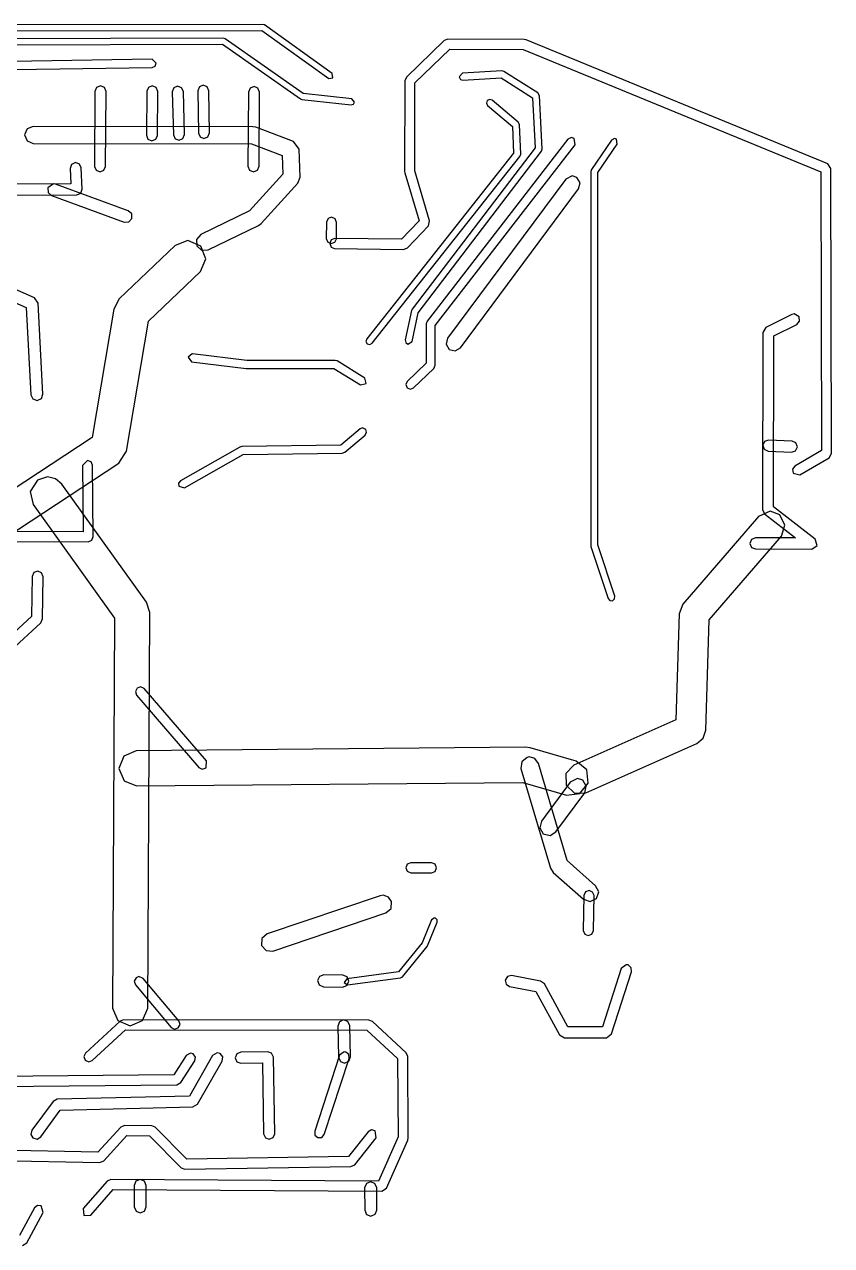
# Model space of a CAD drawing. Extents: x 7 to 219, y 2 to 126.
# Drawn here: x 139 to 219.2, y 3.9 to 125.3 of the extents above; entities that cross this region are included whole.
import ezdxf

# ---------------------------------------------------------------- set-up
doc = ezdxf.new("R2010")
doc.units = 0
doc.layers.add('PistasTop', color=7, linetype='CONTINUOUS')

msp = doc.modelspace()

# ---------------------------------------------------------------- linework, layer by layer
at = {"layer": 'PistasTop', "color": 7}
for p, q in [((162.656, 125.29688), (87.6133, 125.15625)), ((162.832, 125.24023), (162.656, 125.29688)), ((162.656, 125.29688), (162.656, 125.29688)), ((169.557, 120.41406), (162.832, 125.24023)), ((87.666, 124.55664), (162.561, 124.69531)), ((158.74, 123.93164), (89.8164, 123.72656)), ((158.914, 123.87695), (158.74, 123.93164)), ((158.74, 123.93164), (158.74, 123.93164)), ((166.67, 118.42578), (158.914, 123.87695)), ((162.561, 124.69531), (169.207, 119.92773)), ((181.029, 123.82617), (180.68, 123.68555)), ((188.633, 123.79883), (181.029, 123.82617)), ((181.029, 123.82617), (181.029, 123.82617)), ((188.822, 123.76172), (188.633, 123.79883)), ((89.8965, 123.12695), (158.646, 123.33203)), ((158.646, 123.33203), (166.389, 117.89062)), ((180.68, 123.68555), (176.916, 120.06445)), ((177.764, 119.49219), (181.229, 122.82422)), ((181.229, 122.82422), (188.531, 122.80078)), ((188.531, 122.80078), (218.088, 110.6309)), ((218.777, 111.4277), (188.822, 123.76172)), ((151.658, 121.83008), (137.701, 121.61328)), ((152.064, 121.4375), (151.658, 121.83008)), ((151.658, 121.83008), (151.658, 121.83008)), ((151.951, 121.15254), (152.064, 121.4375)), ((137.887, 120.81641), (151.67, 121.03125)), ((151.67, 121.03125), (151.951, 121.15254)), ((169.625, 119.99609), (169.557, 120.41406)), ((182.49, 120.44922), (182.162, 120.08008)), ((186.408, 120.68945), (182.49, 120.44922)), ((186.43, 120.69141), (186.408, 120.68945)), ((186.617, 120.63477), (186.43, 120.69141)), ((186.43, 120.69141), (186.43, 120.69141)), ((189.988, 118.48242), (186.617, 120.63477)), ((146.148, 119.02527), (145.984, 118.63672)), ((146.539, 119.18359), (146.148, 119.02527)), ((146.928, 119.01975), (146.539, 119.18359)), ((146.539, 119.18359), (146.539, 119.18359)), ((147.086, 118.62891), (146.928, 119.01975)), ((151.287, 119.03699), (151.123, 118.64844)), ((151.678, 119.19531), (151.287, 119.03699)), ((152.066, 119.03146), (151.678, 119.19531)), ((151.678, 119.19531), (151.678, 119.19531)), ((152.225, 118.64062), (152.066, 119.03146)), ((153.813, 118.98291), (153.662, 118.58984)), ((154.197, 119.1543), (153.813, 118.98291)), ((154.59, 119.00362), (154.197, 119.1543)), ((154.197, 119.1543), (154.197, 119.1543)), ((154.762, 118.61914), (154.59, 119.00362)), ((156.355, 119.08604), (156.199, 118.69531)), ((156.742, 119.25195), (156.355, 119.08604)), ((157.133, 119.09571), (156.742, 119.25195)), ((156.742, 119.25195), (156.742, 119.25195)), ((157.299, 118.70898), (157.133, 119.09571)), ((161.397, 118.96542), (161.232, 118.57812)), ((161.787, 119.12305), (161.397, 118.96542)), ((162.175, 118.95988), (161.787, 119.12305)), ((161.787, 119.12305), (161.787, 119.12305)), ((162.334, 118.57031), (162.175, 118.95988)), ((169.207, 119.92773), (169.625, 119.99609)), ((176.764, 119.70508), (176.748, 110.6758)), ((176.916, 120.06445), (176.764, 119.70508)), ((177.748, 110.748), (177.764, 119.49219)), ((182.162, 120.08008), (182.28, 119.83908)), ((182.28, 119.83908), (182.533, 119.75195)), ((182.533, 119.75195), (186.338, 119.98438)), ((186.338, 119.98438), (189.459, 117.98828)), ((145.984, 118.63672), (145.943, 111.1914)), ((147.043, 111.1855), (147.086, 118.62891)), ((151.123, 118.64844), (151.09, 114.2754)), ((152.189, 114.2676), (152.225, 118.64062)), ((153.662, 118.58984), (153.779, 114.3184)), ((154.879, 114.3477), (154.762, 118.61914)), ((156.199, 118.69531), (156.252, 114.4961)), ((157.352, 114.5098), (157.299, 118.70898)), ((161.232, 118.57812), (161.18, 111.2031)), ((162.279, 111.1953), (162.334, 118.57031)), ((166.389, 117.89062), (166.529, 117.83789)), ((166.529, 117.83789), (171.441, 117.30859)), ((171.506, 117.90625), (166.67, 118.42578)), ((171.771, 117.57617), (171.506, 117.90625)), ((184.947, 117.72852), (184.865, 117.47293)), ((185.211, 117.85156), (184.947, 117.72852)), ((185.439, 117.76953), (185.211, 117.85156)), ((185.211, 117.85156), (185.211, 117.85156)), ((188.018, 115.5977), (185.439, 117.76953)), ((189.459, 117.98828), (189.703, 113.0293)), ((190.148, 118.20312), (189.988, 118.48242)), ((190.408, 112.9355), (190.148, 118.20312)), ((171.441, 117.30859), (171.662, 117.37388)), ((171.662, 117.37388), (171.771, 117.57617)), ((184.865, 117.47293), (184.988, 117.23438)), ((184.988, 117.23438), (187.449, 115.1602)), ((188.143, 115.3477), (188.018, 115.5977)), ((188.281, 112.418), (188.143, 115.3477)), ((139.232, 114.9177), (138.982, 114.3164)), ((138.982, 114.3164), (139.231, 113.7145)), ((139.834, 115.166), (139.232, 114.9177)), ((161.676, 115.1348), (139.834, 115.166)), ((139.834, 115.166), (139.834, 115.166)), ((151.09, 114.2754), (151.247, 113.8852)), ((152.026, 113.879), (152.189, 114.2676)), ((153.779, 114.3184), (153.951, 113.9339)), ((154.728, 113.9546), (154.879, 114.3477)), ((156.252, 114.4961), (156.418, 114.1094)), ((156.418, 114.1094), (156.809, 113.9531)), ((156.809, 113.9531), (157.195, 114.119)), ((157.195, 114.119), (157.352, 114.5098)), ((161.975, 115.0801), (161.676, 115.1348)), ((165.713, 113.6699), (161.975, 115.0801)), ((187.449, 115.1602), (187.576, 112.5137)), ((139.231, 113.7145), (139.832, 113.4648)), ((139.832, 113.4648), (161.52, 113.4336)), ((151.247, 113.8852), (151.635, 113.7207)), ((151.635, 113.7207), (152.026, 113.879)), ((153.951, 113.9339), (154.344, 113.7832)), ((154.344, 113.7832), (154.728, 113.9546)), ((161.52, 113.4336), (164.586, 112.2793)), ((166.262, 112.9082), (165.713, 113.6699)), ((166.371, 110.123), (166.262, 112.9082)), ((189.703, 113.0293), (177.496, 97.0039)), ((192.965, 113.8848), (178.99, 95.8145)), ((179.795, 95.3848), (193.676, 113.334)), ((190.336, 112.707), (190.408, 112.9355)), ((193.334, 114.0586), (192.965, 113.8848)), ((193.596, 113.9648), (193.334, 114.0586)), ((193.334, 114.0586), (193.334, 114.0586)), ((193.676, 113.334), (193.596, 113.9648)), ((197.293, 113.8047), (195.301, 110.8906)), ((195.941, 110.584), (197.871, 113.4102)), ((197.592, 113.957), (197.293, 113.8047)), ((197.779, 113.8965), (197.592, 113.957)), ((197.592, 113.957), (197.592, 113.957)), ((197.871, 113.4102), (197.779, 113.8965)), ((164.586, 112.2793), (164.658, 110.4062)), ((187.576, 112.5137), (172.979, 94.0527)), ((173.529, 93.6172), (188.207, 112.1836)), ((178.102, 96.6426), (190.336, 112.707)), ((188.207, 112.1836), (188.281, 112.418)), ((143.662, 111.3829), (143.52, 110.9863)), ((143.52, 110.9863), (143.592, 109.457)), ((144.043, 111.5625), (143.662, 111.3829)), ((144.44, 111.4202), (144.043, 111.5625)), ((144.043, 111.5625), (144.043, 111.5625)), ((144.619, 111.0391), (144.44, 111.4202)), ((144.719, 108.9375), (144.619, 111.0391)), ((145.943, 111.1914), (146.102, 110.8018)), ((146.102, 110.8018), (146.49, 110.6387)), ((146.49, 110.6387), (146.88, 110.7977)), ((146.88, 110.7977), (147.043, 111.1855)), ((161.18, 111.2031), (161.338, 110.8142)), ((161.338, 110.8142), (161.725, 110.6504)), ((161.725, 110.6504), (162.115, 110.808)), ((162.115, 110.808), (162.279, 111.1953)), ((176.748, 110.6758), (176.768, 110.5332)), ((176.768, 110.5332), (178.182, 105.7637)), ((179.223, 105.7695), (177.748, 110.748)), ((195.301, 110.8906), (195.24, 110.6934)), ((195.24, 110.6934), (195.242, 73.5312)), ((195.943, 73.5859), (195.941, 110.584)), ((218.088, 110.6309), (218.16, 82.9531)), ((219.086, 110.9668), (218.777, 111.4277)), ((219.16, 82.668), (219.086, 110.9668)), ((143.592, 109.457), (130.533, 109.3906)), ((141.879, 109.4629), (141.299, 109.0684)), ((142.07, 109.4258), (141.879, 109.4629)), ((141.879, 109.4629), (141.879, 109.4629)), ((149.297, 106.7734), (142.07, 109.4258)), ((164.658, 110.4062), (161.336, 106.7773)), ((162.48, 105.5098), (166.148, 109.5176)), ((166.148, 109.5176), (166.371, 110.123)), ((192.748, 109.9199), (181.012, 94.1172)), ((193.375, 110.2422), (192.748, 109.9199)), ((193.867, 110.084), (193.375, 110.2422)), ((193.375, 110.2422), (193.375, 110.2422)), ((194.182, 109.5588), (193.867, 110.084)), ((194.033, 108.9648), (194.182, 109.5588)), ((130.242, 108.2891), (144.172, 108.3613)), ((141.299, 109.0684), (141.318, 108.6096)), ((141.318, 108.6096), (141.656, 108.2988)), ((141.656, 108.2988), (148.883, 105.6465)), ((144.172, 108.3613), (144.568, 108.5327)), ((144.568, 108.5327), (144.719, 108.9375)), ((182.295, 93.1621), (194.033, 108.9648)), ((148.883, 105.6465), (149.341, 105.6651)), ((149.635, 106.4614), (149.297, 106.7734)), ((149.341, 105.6651), (149.652, 106.002)), ((149.652, 106.002), (149.635, 106.4614)), ((161.336, 106.7773), (156.484, 104.416)), ((168.988, 105.6426), (168.963, 104.0176)), ((169.14, 105.9939), (168.988, 105.6426)), ((169.496, 106.1348), (169.14, 105.9939)), ((169.847, 105.9828), (169.496, 106.1348)), ((169.496, 106.1348), (169.496, 106.1348)), ((169.988, 105.627), (169.847, 105.9828)), ((169.963, 104.002), (169.988, 105.627)), ((178.182, 105.7637), (176.443, 103.9434)), ((179.105, 105.2832), (179.223, 105.7695)), ((139.979, 98.1133), (124.863, 104.8145)), ((156.484, 104.416), (156.053, 103.929)), ((157.229, 102.8867), (162.225, 105.3203)), ((162.225, 105.3203), (162.48, 105.5098)), ((177.018, 103.0957), (179.105, 105.2832)), ((124.5, 103.6621), (139.156, 97.1641)), ((153.965, 103.3301), (148.395, 98.0117)), ((155.197, 103.8281), (153.965, 103.3301)), ((156.51, 103.2715), (155.197, 103.8281)), ((155.197, 103.8281), (155.197, 103.8281)), ((156.053, 103.929), (156.092, 103.2793)), ((156.092, 103.2793), (156.579, 102.8474)), ((157.008, 101.9869), (156.51, 103.2715)), ((168.963, 104.0176), (169.104, 103.6617)), ((169.104, 103.6617), (169.455, 103.5098)), ((169.449, 103.8733), (169.299, 103.5215)), ((169.299, 103.5215), (169.442, 103.1655)), ((169.442, 103.1655), (169.795, 103.0156)), ((169.805, 104.0156), (169.449, 103.8733)), ((169.455, 103.5098), (169.811, 103.6507)), ((176.443, 103.9434), (169.805, 104.0156)), ((169.811, 103.6507), (169.963, 104.002)), ((156.451, 100.7266), (157.008, 101.9869)), ((156.579, 102.8474), (157.229, 102.8867)), ((169.795, 103.0156), (176.65, 102.9414)), ((176.65, 102.9414), (177.018, 103.0957)), ((151.312, 95.8223), (156.451, 100.7266)), ((139.156, 97.1641), (139.611, 88.4922)), ((140.334, 97.5957), (139.979, 98.1133)), ((140.811, 88.5547), (140.334, 97.5957)), ((148.395, 98.0117), (147.861, 97.0098)), ((147.861, 97.0098), (145.709, 84.2617)), ((177.434, 96.8652), (176.805, 93.9355)), ((177.496, 97.0039), (177.434, 96.8652)), ((177.488, 93.7871), (178.102, 96.6426)), ((215.203, 96.4688), (212.633, 95.1758)), ((215.434, 96.5254), (215.203, 96.4688)), ((215.941, 96.2227), (215.434, 96.5254)), ((215.434, 96.5254), (215.434, 96.5254)), ((215.972, 95.803), (215.941, 96.2227)), ((149.129, 82.8906), (151.312, 95.8223)), ((178.896, 95.5391), (178.893, 91.6309)), ((178.99, 95.8145), (178.896, 95.5391)), ((179.793, 91.4395), (179.795, 95.3848)), ((212.33, 94.6855), (212.295, 77.0898)), ((212.633, 95.1758), (212.33, 94.6855)), ((213.43, 94.3438), (215.697, 95.4844)), ((215.697, 95.4844), (215.972, 95.803)), ((172.979, 94.0527), (172.906, 93.7945)), ((172.906, 93.7945), (173.037, 93.5605)), ((173.037, 93.5605), (173.295, 93.4868)), ((173.295, 93.4868), (173.529, 93.6172)), ((176.805, 93.9355), (176.853, 93.6716)), ((176.853, 93.6716), (177.074, 93.5195)), ((177.074, 93.5195), (177.488, 93.7871)), ((181.012, 94.1172), (180.862, 93.5237)), ((180.862, 93.5237), (181.176, 92.998)), ((213.396, 77.3574), (213.43, 94.3438)), ((155.629, 92.5664), (155.236, 92.2129)), ((155.682, 92.5625), (155.629, 92.5664)), ((155.629, 92.5664), (155.629, 92.5664)), ((161.082, 91.9141), (155.682, 92.5625)), ((181.176, 92.998), (181.769, 92.8484)), ((181.769, 92.8484), (182.295, 93.1621)), ((155.236, 92.2129), (155.586, 91.7695)), ((155.586, 91.7695), (161.01, 91.1172)), ((161.01, 91.1172), (161.059, 91.1133)), ((161.059, 91.1133), (169.727, 91.1094)), ((169.84, 91.9102), (161.082, 91.9141)), ((169.727, 91.1094), (172.359, 89.4707)), ((170.051, 91.8496), (169.84, 91.9102)), ((172.781, 90.1504), (170.051, 91.8496)), ((178.893, 91.6309), (177.014, 89.8145)), ((177.639, 89.168), (179.656, 91.1172)), ((179.656, 91.1172), (179.793, 91.4395)), ((172.91, 89.5996), (172.781, 90.1504)), ((177.014, 89.8145), (176.876, 89.4985)), ((172.359, 89.4707), (172.91, 89.5996)), ((176.876, 89.4985), (177.002, 89.1777)), ((177.002, 89.1777), (177.318, 89.0409)), ((177.318, 89.0409), (177.639, 89.168)), ((139.611, 88.4922), (139.809, 88.0772)), ((139.809, 88.0772), (140.242, 87.9238)), ((140.242, 87.9238), (140.657, 88.1214)), ((140.657, 88.1214), (140.811, 88.5547)), ((172.318, 85.1016), (170.4, 83.4883)), ((172.553, 85.1953), (172.318, 85.1016)), ((172.881, 85.0527), (172.553, 85.1953)), ((172.553, 85.1953), (172.553, 85.1953)), ((172.974, 84.7604), (172.881, 85.0527)), ((145.709, 84.2617), (135.107, 77.2676)), ((170.807, 82.7852), (172.832, 84.4883)), ((172.832, 84.4883), (172.974, 84.7604)), ((212.51, 83.8505), (212.332, 83.4688)), ((212.906, 83.9941), (212.51, 83.8505)), ((215.242, 83.8906), (212.906, 83.9941)), ((212.906, 83.9941), (212.906, 83.9941)), ((215.624, 83.7124), (215.242, 83.8906)), ((148.346, 81.6875), (149.129, 82.8906)), ((160.391, 83.2988), (154.475, 79.9492)), ((154.869, 79.252), (160.695, 82.5508)), ((160.582, 83.3496), (160.391, 83.2988)), ((170.4, 83.4883), (160.582, 83.3496)), ((160.695, 82.5508), (170.555, 82.6914)), ((170.555, 82.6914), (170.807, 82.7852)), ((212.332, 83.4688), (212.476, 83.0727)), ((212.476, 83.0727), (212.857, 82.8945)), ((212.857, 82.8945), (215.195, 82.791)), ((215.195, 82.791), (215.59, 82.9354)), ((218.16, 82.9531), (215.512, 81.3965)), ((215.59, 82.9354), (215.768, 83.3164)), ((215.768, 83.3164), (215.624, 83.7124)), ((218.914, 82.2363), (219.16, 82.668)), ((137.139, 74.2949), (148.346, 81.6875)), ((145.242, 81.9746), (144.748, 81.4707)), ((144.748, 81.4707), (144.814, 74.8867)), ((145.597, 81.8323), (145.242, 81.9746)), ((145.242, 81.9746), (145.242, 81.9746)), ((145.748, 81.4805), (145.597, 81.8323)), ((145.82, 74.3926), (145.748, 81.4805)), ((215.512, 81.3965), (215.281, 81.0906)), ((216.018, 80.5332), (218.914, 82.2363)), ((141.271, 80.3457), (140.258, 80.0195)), ((142.075, 80.1541), (141.271, 80.3457)), ((141.271, 80.3457), (141.271, 80.3457)), ((142.701, 79.6152), (142.075, 80.1541)), ((215.281, 81.0906), (215.334, 80.7109)), ((215.334, 80.7109), (216.018, 80.5332)), ((140.258, 80.0195), (139.55, 78.8825)), ((151.107, 67.8652), (142.701, 79.6152)), ((154.475, 79.9492), (154.286, 79.707)), ((154.286, 79.707), (154.324, 79.4023)), ((154.324, 79.4023), (154.869, 79.252)), ((139.55, 78.8825), (139.854, 77.5781)), ((139.854, 77.5781), (147.932, 66.2891)), ((213.074, 76.9082), (211.9, 76.3887)), ((212.295, 77.0898), (212.508, 76.6543)), ((212.508, 76.6543), (215.586, 74.2598)), ((214.016, 76.5449), (213.074, 76.9082)), ((213.074, 76.9082), (213.074, 76.9082)), ((217.531, 74.1406), (213.396, 77.3574)), ((214.533, 75.5187), (214.016, 76.5449)), ((211.9, 76.3887), (204.377, 67.6699)), ((214.172, 74.4277), (214.533, 75.5187)), ((144.814, 74.8867), (134.729, 74.8965)), ((145.32, 73.8867), (145.676, 74.0352)), ((145.676, 74.0352), (145.82, 74.3926)), ((206.996, 66.1133), (214.172, 74.4277)), ((211.205, 74.1052), (211.043, 73.7168)), ((211.594, 74.2656), (211.205, 74.1052)), ((215.586, 74.2598), (211.594, 74.2656)), ((217.714, 73.5268), (217.531, 74.1406)), ((134.729, 73.8965), (145.32, 73.8867)), ((195.242, 73.5312), (195.26, 73.4219)), ((195.26, 73.4219), (196.955, 68.2539)), ((197.621, 68.4707), (195.943, 73.5859)), ((211.043, 73.7168), (211.203, 73.3278)), ((211.203, 73.3278), (211.592, 73.166)), ((211.592, 73.166), (217.191, 73.1562)), ((217.191, 73.1562), (217.714, 73.5268)), ((139.736, 70.4297), (139.67, 66.4629)), ((139.904, 70.8158), (139.736, 70.4297)), ((140.295, 70.9707), (139.904, 70.8158)), ((140.681, 70.8034), (140.295, 70.9707)), ((140.295, 70.9707), (140.295, 70.9707)), ((140.836, 70.4121), (140.681, 70.8034)), ((140.768, 66.209), (140.836, 70.4121)), ((196.955, 68.2539), (197.129, 68.0501)), ((197.129, 68.0501), (197.396, 68.0293)), ((197.396, 68.0293), (197.6, 68.2034)), ((197.6, 68.2034), (197.621, 68.4707)), ((151.434, 66.8379), (151.107, 67.8652)), ((151.232, 27.5273), (151.434, 66.8379)), ((204.377, 67.6699), (204.014, 66.7363)), ((139.67, 66.4629), (135.318, 62.4551)), ((136.238, 61.8066), (140.59, 65.8145)), ((140.59, 65.8145), (140.768, 66.209)), ((147.932, 66.2891), (147.732, 27.5449)), ((204.014, 66.7363), (203.691, 56.1914)), ((206.66, 55.1582), (206.996, 66.1133)), ((150.174, 59.3398), (150, 58.9973)), ((150, 58.9973), (150.121, 58.6328)), ((150.121, 58.6328), (156.307, 51.459)), ((150.514, 59.4609), (150.174, 59.3398)), ((150.879, 59.2871), (150.514, 59.4609)), ((150.514, 59.4609), (150.514, 59.4609)), ((157.064, 52.1113), (150.879, 59.2871)), ((203.691, 56.1914), (193.545, 51.6797)), ((206.406, 54.3682), (206.66, 55.1582)), ((188.721, 53.4727), (150.092, 53.1152)), ((189.227, 53.4023), (188.721, 53.4727)), ((188.721, 53.4727), (188.721, 53.4727)), ((193.803, 52.0664), (189.227, 53.4023)), ((194.764, 48.9375), (205.771, 53.834)), ((205.771, 53.834), (206.406, 54.3682)), ((148.86, 52.591), (148.359, 51.3496)), ((150.092, 53.1152), (148.86, 52.591)), ((188.91, 52.459), (188.375, 52.0253)), ((189.123, 52.4961), (188.91, 52.459)), ((189.688, 52.3305), (189.123, 52.4961)), ((189.123, 52.4961), (189.123, 52.4961)), ((190.029, 51.8516), (189.688, 52.3305)), ((148.359, 51.3496), (148.883, 50.1167)), ((156.307, 51.459), (156.649, 51.2856)), ((156.649, 51.2856), (157.014, 51.4063)), ((157.014, 51.4063), (157.064, 52.1113)), ((188.375, 52.0253), (188.303, 51.3398)), ((188.303, 51.3398), (191.24, 41.4375)), ((192.893, 42.1973), (190.029, 51.8516)), ((193.545, 51.6797), (192.754, 50.8473)), ((194.846, 51.2272), (193.803, 52.0664)), ((194.99, 49.8965), (194.846, 51.2272)), ((148.883, 50.1167), (150.125, 49.6152)), ((150.125, 49.6152), (188.494, 49.9707)), ((188.494, 49.9707), (192.82, 48.707)), ((193.184, 49.9961), (190.332, 46.1172)), ((192.754, 50.8473), (192.783, 49.6992)), ((193.92, 50.3633), (193.184, 49.9961)), ((194.441, 50.1895), (193.92, 50.3633)), ((193.92, 50.3633), (193.92, 50.3633)), ((194.152, 48.8524), (194.99, 49.8965)), ((194.797, 49.6002), (194.441, 50.1895)), ((191.783, 45.0508), (194.633, 48.9316)), ((192.783, 49.6992), (193.616, 48.908)), ((192.82, 48.707), (194.152, 48.8524)), ((193.616, 48.908), (194.764, 48.9375)), ((194.633, 48.9316), (194.797, 49.6002)), ((190.332, 46.1172), (190.167, 45.4487)), ((190.167, 45.4487), (190.523, 44.8594)), ((191.193, 44.6938), (191.783, 45.0508)), ((190.523, 44.8594), (191.193, 44.6938)), ((177.001, 41.8413), (176.854, 41.4883)), ((176.854, 41.4883), (176.999, 41.1342)), ((177.355, 41.9863), (177.001, 41.8413)), ((179.422, 41.9785), (177.355, 41.9863)), ((177.355, 41.9863), (177.355, 41.9863)), ((179.776, 41.8314), (179.422, 41.9785)), ((179.774, 41.1236), (179.922, 41.4766)), ((179.922, 41.4766), (179.776, 41.8314)), ((191.24, 41.4375), (191.508, 41.0176)), ((195.721, 39.7051), (192.893, 42.1973)), ((176.999, 41.1342), (177.352, 40.9863)), ((177.352, 40.9863), (179.42, 40.9785)), ((179.42, 40.9785), (179.774, 41.1236)), ((191.508, 41.0176), (194.531, 38.3535)), ((194.714, 39.0851), (194.561, 38.7344)), ((195.07, 39.2246), (194.714, 39.0851)), ((195.421, 39.0713), (195.07, 39.2246)), ((195.07, 39.2246), (195.07, 39.2246)), ((195.561, 38.7148), (195.421, 39.0713)), ((196.024, 39.0859), (195.721, 39.7051)), ((195.801, 38.4336), (196.024, 39.0859)), ((174.316, 38.6973), (163.09, 34.9141)), ((174.607, 38.7461), (174.316, 38.6973)), ((175.131, 38.5758), (174.607, 38.7461)), ((174.607, 38.7461), (174.607, 38.7461)), ((175.457, 38.1328), (175.131, 38.5758)), ((175.41, 37.4451), (175.457, 38.1328)), ((194.561, 38.7344), (194.494, 35.2598)), ((194.531, 38.3535), (195.183, 38.1308)), ((195.183, 38.1308), (195.801, 38.4336)), ((195.494, 35.2402), (195.561, 38.7148)), ((163.664, 33.209), (174.891, 36.9922)), ((174.891, 36.9922), (175.41, 37.4451)), ((179.688, 36.4844), (179.43, 36.2988)), ((179.822, 36.4609), (179.688, 36.4844)), ((179.688, 36.4844), (179.688, 36.4844)), ((179.985, 36.2983), (179.822, 36.4609)), ((179.43, 36.2988), (178.477, 34.0137)), ((179.014, 33.7422), (179.984, 36.0684)), ((179.984, 36.0684), (179.985, 36.2983)), ((194.494, 35.2598), (194.634, 34.9033)), ((195.341, 34.8895), (195.494, 35.2402)), ((162.571, 34.4619), (162.523, 33.7754)), ((163.09, 34.9141), (162.571, 34.4619)), ((178.477, 34.0137), (176.133, 31.1289)), ((194.634, 34.9033), (194.984, 34.75)), ((194.984, 34.75), (195.341, 34.8895)), ((162.523, 33.7754), (162.976, 33.2558)), ((162.976, 33.2558), (163.664, 33.209)), ((176.523, 30.6582), (178.971, 33.6699)), ((178.971, 33.6699), (179.014, 33.7422)), ((198.754, 31.8535), (198.246, 31.4707)), ((198.939, 31.8262), (198.754, 31.8535)), ((198.754, 31.8535), (198.754, 31.8535)), ((199.26, 31.554), (198.939, 31.8262)), ((199.295, 31.1348), (199.26, 31.554)), ((150.064, 30.5488), (149.888, 30.2088)), ((150.348, 30.6641), (150.064, 30.5488)), ((150.77, 30.4863), (150.348, 30.6641)), ((150.348, 30.6641), (150.348, 30.6641)), ((154.316, 26.271), (150.77, 30.4863)), ((168.278, 30.692), (168.094, 30.2715)), ((168.705, 30.8594), (168.278, 30.692)), ((170.605, 30.8223), (168.705, 30.8594)), ((168.705, 30.8594), (168.705, 30.8594)), ((171.026, 30.6383), (170.605, 30.8223)), ((170.996, 30.4336), (170.74, 30.0957)), ((176.133, 31.1289), (170.996, 30.4336)), ((171.193, 30.2109), (171.026, 30.6383)), ((171.076, 29.8398), (176.332, 30.5488)), ((176.332, 30.5488), (176.523, 30.6582)), ((186.961, 30.6779), (186.73, 30.3262)), ((187.373, 30.7637), (186.961, 30.6779)), ((190.254, 30.2227), (187.373, 30.7637)), ((198.246, 31.4707), (196.387, 25.693)), ((197.311, 24.977), (199.295, 31.1348)), ((149.888, 30.2088), (150.004, 29.8438)), ((150.004, 29.8438), (153.551, 25.627)), ((168.094, 30.2715), (168.261, 29.8441)), ((168.261, 29.8441), (168.682, 29.6602)), ((168.682, 29.6602), (170.582, 29.623)), ((170.582, 29.623), (171.009, 29.7905)), ((170.74, 30.0957), (171.076, 29.8398)), ((171.009, 29.7905), (171.193, 30.2109)), ((186.73, 30.3262), (186.817, 29.9138)), ((186.817, 29.9138), (187.17, 29.6836)), ((187.17, 29.6836), (189.795, 29.1895)), ((189.795, 29.1895), (192.137, 24.873)), ((190.637, 29.9453), (190.254, 30.2227)), ((192.947, 25.686), (190.637, 29.9453)), ((147.732, 27.5449), (148.238, 26.305)), ((150.714, 26.292), (151.232, 27.5273)), ((148.471, 26.246), (145.037, 23.062)), ((148.238, 26.305), (149.473, 25.785)), ((148.811, 26.379), (148.471, 26.246)), ((173.199, 26.35), (148.811, 26.379)), ((148.811, 26.379), (148.811, 26.379)), ((149.473, 25.785), (150.714, 26.292)), ((153.551, 25.627), (153.891, 25.45)), ((153.891, 25.45), (154.256, 25.566)), ((154.256, 25.566), (154.432, 25.906)), ((154.432, 25.906), (154.316, 26.271)), ((170.27, 26.188), (170.104, 25.76)), ((170.104, 25.76), (170.174, 22.668)), ((170.689, 26.373), (170.27, 26.188)), ((171.117, 26.207), (170.689, 26.373)), ((170.689, 26.373), (170.689, 26.373)), ((171.303, 25.787), (171.117, 26.207)), ((171.375, 22.695), (171.303, 25.787)), ((173.539, 26.215), (173.199, 26.35)), ((176.891, 23.105), (173.539, 26.215)), ((196.387, 25.693), (192.947, 25.686)), ((145.719, 22.328), (149.006, 25.379)), ((149.006, 25.379), (173.002, 25.35)), ((173.002, 25.35), (176.051, 22.52)), ((192.137, 24.873), (192.621, 24.586)), ((192.621, 24.586), (196.789, 24.596)), ((196.789, 24.596), (197.311, 24.977)), ((145.037, 23.062), (144.878, 22.714)), ((155.461, 23.066), (155.053, 22.836)), ((155.744, 22.99), (155.461, 23.066)), ((155.461, 23.066), (155.461, 23.066)), ((158.123, 23.104), (157.672, 22.828)), ((158.422, 23.031), (158.123, 23.104)), ((158.123, 23.104), (158.123, 23.104)), ((160.461, 23.158), (160.075, 22.991)), ((163.145, 23.201), (160.461, 23.158)), ((163.536, 23.046), (163.145, 23.201)), ((163.145, 23.201), (163.145, 23.201)), ((170.736, 23.193), (170.281, 22.85)), ((170.912, 23.17), (170.736, 23.193)), ((170.736, 23.193), (170.736, 23.193)), ((171.203, 22.921), (170.912, 23.17)), ((177.049, 22.744), (176.891, 23.105)), ((144.878, 22.714), (145.012, 22.355)), ((145.012, 22.355), (145.36, 22.195)), ((145.36, 22.195), (145.719, 22.328)), ((155.053, 22.836), (153.826, 20.898)), ((154.523, 20.133), (155.898, 22.299)), ((157.672, 22.828), (155.371, 18.803)), ((155.965, 22.677), (155.744, 22.99)), ((155.898, 22.299), (155.965, 22.677)), ((156.172, 17.986), (158.627, 22.281)), ((158.68, 22.699), (158.422, 23.031)), ((158.627, 22.281), (158.68, 22.699)), ((160.075, 22.991), (159.92, 22.6)), ((159.92, 22.6), (160.087, 22.213)), ((160.087, 22.213), (160.479, 22.059)), ((160.479, 22.059), (162.613, 22.092)), ((162.613, 22.092), (162.742, 15.037)), ((163.703, 22.66), (163.536, 23.046)), ((163.842, 15.057), (163.703, 22.66)), ((170.281, 22.85), (167.809, 15.297)), ((168.76, 14.986), (171.232, 22.539)), ((170.174, 22.668), (170.36, 22.247)), ((170.36, 22.247), (170.789, 22.082)), ((170.789, 22.082), (171.209, 22.267)), ((171.232, 22.539), (171.203, 22.921)), ((171.209, 22.267), (171.375, 22.695)), ((176.051, 22.52), (176.109, 14.736)), ((177.111, 14.635), (177.049, 22.744)), ((153.826, 20.898), (126.809, 20.678)), ((126.959, 19.68), (154.105, 19.9)), ((154.105, 19.9), (154.523, 20.133)), ((141.814, 18.256), (139.707, 15.4)), ((142.244, 18.479), (141.814, 18.256)), ((155.371, 18.803), (142.244, 18.479)), ((140.592, 14.748), (142.541, 17.387)), ((142.541, 17.387), (155.709, 17.711)), ((155.709, 17.711), (156.172, 17.986)), ((148.922, 15.875), (148.549, 15.711)), ((151.627, 15.855), (148.922, 15.875)), ((148.922, 15.875), (148.922, 15.875)), ((151.979, 15.707), (151.627, 15.855)), ((139.707, 15.4), (139.605, 14.992)), ((139.605, 14.992), (139.822, 14.631)), ((139.822, 14.631), (140.231, 14.53)), ((140.231, 14.53), (140.592, 14.748)), ((148.549, 15.711), (146.273, 13.213)), ((146.861, 12.373), (149.139, 14.873)), ((149.139, 14.873), (151.414, 14.857)), ((151.414, 14.857), (154.557, 11.68)), ((155.119, 12.535), (151.979, 15.707)), ((162.742, 15.037), (162.91, 14.652)), ((162.91, 14.652), (163.301, 14.498)), ((163.301, 14.498), (163.687, 14.665)), ((163.687, 14.665), (163.842, 15.057)), ((167.809, 15.297), (167.838, 14.915)), ((167.838, 14.915), (168.129, 14.666)), ((168.129, 14.666), (168.511, 14.695)), ((168.511, 14.695), (168.76, 14.986)), ((173.119, 15.256), (171.164, 12.779)), ((171.801, 11.973), (173.904, 14.637)), ((173.454, 15.443), (173.119, 15.256)), ((173.822, 15.338), (173.454, 15.443)), ((173.904, 14.637), (173.822, 15.338)), ((176.109, 14.736), (174.154, 10.355)), ((177.066, 14.428), (177.111, 14.635)), ((146.273, 13.213), (134.512, 13.439)), ((174.934, 9.65), (177.066, 14.428)), ((134.236, 12.445), (146.482, 12.209)), ((146.482, 12.209), (146.861, 12.373)), ((171.164, 12.779), (155.119, 12.535)), ((154.557, 11.68), (154.92, 11.531)), ((154.92, 11.531), (171.416, 11.783)), ((171.416, 11.783), (171.801, 11.973)), ((147.195, 10.348), (144.822, 7.631)), ((147.574, 10.52), (147.195, 10.348)), ((174.154, 10.355), (147.574, 10.52)), ((150.053, 10.327), (149.879, 9.902)), ((149.879, 9.902), (149.883, 7.793)), ((150.477, 10.504), (150.053, 10.327)), ((150.901, 10.33), (150.477, 10.504)), ((150.477, 10.504), (150.477, 10.504)), ((151.078, 9.906), (150.901, 10.33)), ((151.082, 7.795), (151.078, 9.906)), ((172.948, 10.108), (172.775, 9.682)), ((173.371, 10.287), (172.948, 10.108)), ((173.796, 10.114), (173.371, 10.287)), ((173.371, 10.287), (173.371, 10.287)), ((173.975, 9.691), (173.796, 10.114)), ((145.576, 6.973), (147.797, 9.518)), ((147.797, 9.518), (174.475, 9.354)), ((172.775, 9.682), (172.791, 7.463)), ((173.992, 7.473), (173.975, 9.691)), ((174.475, 9.354), (174.934, 9.65)), ((139.967, 7.691), (138.475, 4.934)), ((140.264, 7.933), (139.967, 7.691)), ((140.645, 7.895), (140.264, 7.933)), ((140.846, 7.217), (140.645, 7.895)), ((144.822, 7.631), (144.871, 6.926)), ((149.883, 7.793), (150.06, 7.37)), ((150.06, 7.37), (150.484, 7.195)), ((150.484, 7.195), (150.907, 7.372)), ((150.907, 7.372), (151.082, 7.795)), ((172.791, 7.463), (172.971, 7.041)), ((173.819, 7.048), (173.992, 7.473)), ((139.215, 4.201), (140.846, 7.217)), ((144.871, 6.926), (145.576, 6.973)), ((172.971, 7.041), (173.396, 6.869)), ((173.396, 6.869), (173.819, 7.048)), ((138.785, 3.939), (139.215, 4.201))]:
    msp.add_line(p, q, dxfattribs=at)

doc.saveas('drawing.dxf')
